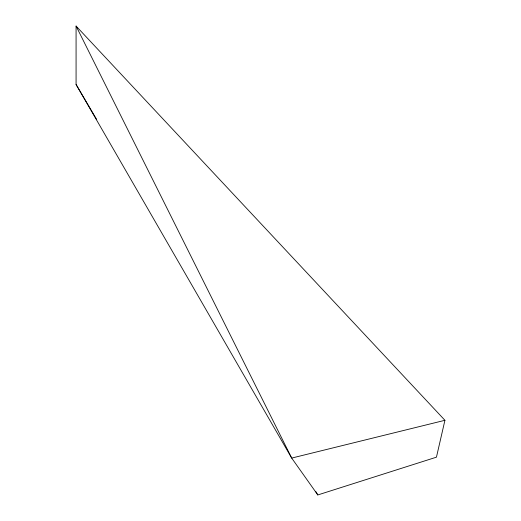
<?xml version="1.0" encoding="UTF-8"?>
<svg xmlns="http://www.w3.org/2000/svg" width="521" height="521" viewBox="0 0 521 521"><rect width="100%" height="100%" fill="white"/><g stroke="black" fill="none" stroke-linecap="round" stroke-linejoin="round"><path stroke-width="0.78" d="M444.927 420.297L436.448 457.171L317.803 494.95L291.695 458.076L76.073 84.487L76.073 26.05L444.927 420.297L291.695 458.076L76.073 26.05M76.073 84.487L96.698 119.511M315.739 491.446L317.803 494.95"/></g></svg>
